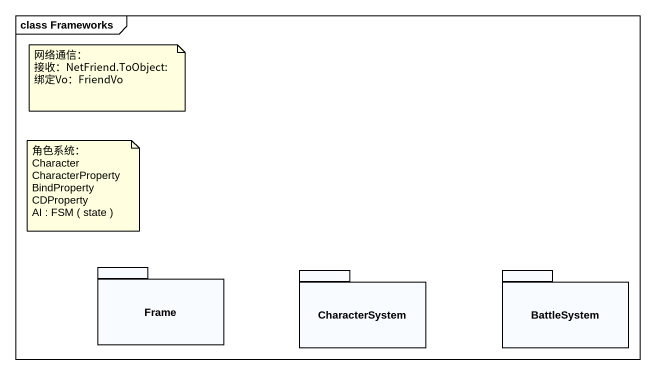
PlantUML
@startuml
mainframe class Frameworks
package "Frame" as Frame_ {
}
package CharacterSystem {
}
package BattleSystem {
}
note as N1
  网络通信：
  接收：NetFriend.ToObject:
  绑定Vo：FriendVo
end note
note as N2
  角色系统：
  Character
  CharacterProperty
  BindProperty
  CDProperty
  AI : FSM ( state )
end note
@enduml
